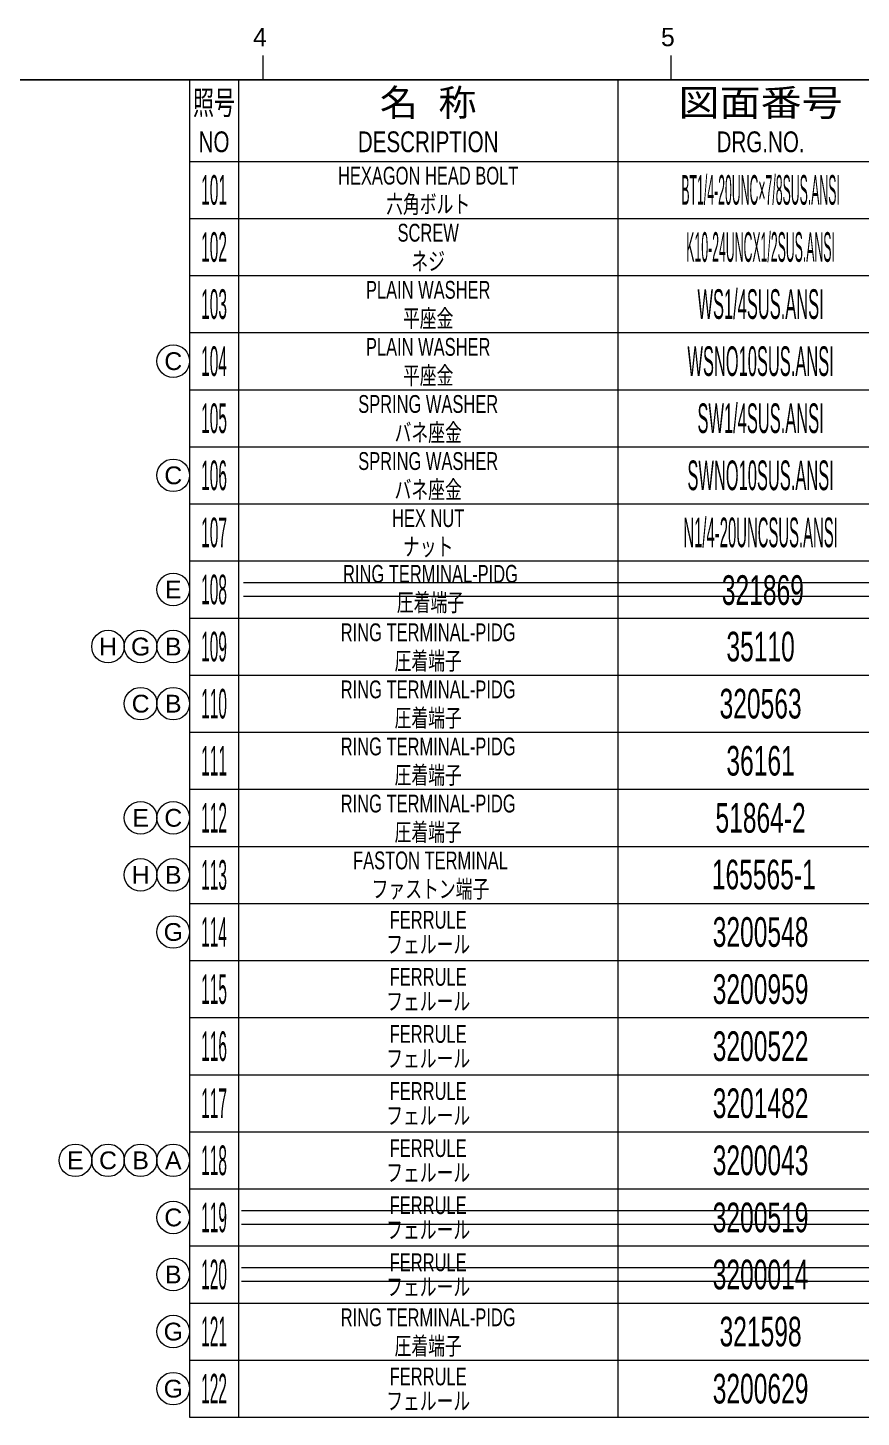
# Model space of a CAD drawing. Header units: millimetres. Extents: x 7 to 587, y 2 to 418.
# Drawn here: x 204.2 to 306.3, y 246 to 416.4 of the extents above; entities that cross this region are included whole.
import ezdxf
from ezdxf.enums import TextEntityAlignment as Align

# ---------------------------------------------------------------- set-up
doc = ezdxf.new("R2010")
doc.units = ezdxf.units.MM
for name, color, linetype in [('GR1_05', 7, 'Continuous'), ('図面枠C7M', 7, 'Continuous'), ('表題、部品表_01', 7, 'Continuous'), ('表題、部品表_02', 7, 'Continuous'), ('表題、部品表_03', 7, 'Continuous')]:
    doc.layers.add(name, color=color, linetype=linetype)
doc.styles.add('HG丸ｺﾞｼｯｸM-PRO', font='')
doc.styles.get('HG丸ｺﾞｼｯｸM-PRO').set_extended_font_data('HG丸ｺﾞｼｯｸM-PRO')

# ---------------------------------------------------------------- blocks, each defined once
blk = doc.blocks.new('BLKF023')
at = {"layer": '図面枠C7M', "color": 4, "linetype": 'Continuous', "lineweight": 13}
for p, q in [((233, 413), (233, 410)), ((283, 413), (283, 410))]:
    blk.add_line(p, q, dxfattribs=at)
at = {"layer": '図面枠C7M', "color": 2, "linetype": 'Continuous', "lineweight": 25}
blk.add_line((33, 410), (587, 410), dxfattribs=at)
at = {"layer": '図面枠C7M', "color": 4, "linetype": 'Continuous', "lineweight": 13, "style": 'HG丸ｺﾞｼｯｸM-PRO', "width": 1.003994}
for s, p in [('4', (231.79, 413.45)), ('5', (281.79, 413.45))]:
    blk.add_text(s, height=2.25, dxfattribs=at).set_placement(p, align=Align.BOTTOM_LEFT)
blk = doc.blocks.new('BLKF055')
at = {"layer": '表題、部品表_02', "color": 4, "linetype": 'Continuous', "lineweight": 13}
for p, q in [((224, 400), (224, 393)), ((224, 400), (402.5, 400)), ((230, 400), (230, 393)), ((276.5, 400), (276.5, 393)), ((311.5, 400), (311.5, 393)), ((331.5, 400), (331.5, 393)), ((337.5, 400), (337.5, 393)), ((343.5, 400), (343.5, 393)), ((349.5, 393), (349.5, 400)), ((355.5, 400), (355.5, 393)), ((363.5, 400), (363.5, 393)), ((402.5, 400), (402.5, 393)), ((224, 393), (402.5, 393))]:
    blk.add_line(p, q, dxfattribs=at)
blk = doc.blocks.new('BLKF057')
at = {"layer": '表題、部品表_02', "color": 4, "linetype": 'Continuous', "lineweight": 13}
for p, q in [((224, 393), (224, 386)), ((224, 393), (402.5, 393)), ((230, 393), (230, 386)), ((276.5, 393), (276.5, 386)), ((311.5, 393), (311.5, 386)), ((331.5, 393), (331.5, 386)), ((337.5, 393), (337.5, 386)), ((343.5, 393), (343.5, 386)), ((349.5, 386), (349.5, 393)), ((355.5, 393), (355.5, 386)), ((363.5, 393), (363.5, 386)), ((402.5, 393), (402.5, 386)), ((224, 386), (402.5, 386))]:
    blk.add_line(p, q, dxfattribs=at)
blk = doc.blocks.new('BLKF059')
at = {"layer": '表題、部品表_02', "color": 4, "linetype": 'Continuous', "lineweight": 13}
for p, q in [((224, 386), (224, 379)), ((224, 386), (402.5, 386)), ((230, 386), (230, 379)), ((276.5, 386), (276.5, 379)), ((311.5, 386), (311.5, 379)), ((331.5, 386), (331.5, 379)), ((337.5, 386), (337.5, 379)), ((343.5, 386), (343.5, 379)), ((349.5, 379), (349.5, 386)), ((355.5, 386), (355.5, 379)), ((363.5, 386), (363.5, 379)), ((402.5, 386), (402.5, 379)), ((224, 379), (402.5, 379))]:
    blk.add_line(p, q, dxfattribs=at)
blk = doc.blocks.new('BLKF061')
at = {"layer": '表題、部品表_02', "color": 4, "linetype": 'Continuous', "lineweight": 13}
for p, q in [((224, 379), (224, 372)), ((224, 379), (402.5, 379)), ((230, 379), (230, 372)), ((276.5, 379), (276.5, 372)), ((311.5, 379), (311.5, 372)), ((331.5, 379), (331.5, 372)), ((337.5, 379), (337.5, 372)), ((343.5, 379), (343.5, 372)), ((349.5, 372), (349.5, 379)), ((355.5, 379), (355.5, 372)), ((363.5, 379), (363.5, 372)), ((402.5, 379), (402.5, 372)), ((224, 372), (402.5, 372))]:
    blk.add_line(p, q, dxfattribs=at)
blk = doc.blocks.new('BLKF063')
at = {"layer": '表題、部品表_02', "color": 4, "linetype": 'Continuous', "lineweight": 13}
for p, q in [((224, 372), (224, 365)), ((224, 372), (402.5, 372)), ((230, 372), (230, 365)), ((276.5, 372), (276.5, 365)), ((311.5, 372), (311.5, 365)), ((331.5, 372), (331.5, 365)), ((337.5, 372), (337.5, 365)), ((343.5, 372), (343.5, 365)), ((349.5, 365), (349.5, 372)), ((355.5, 372), (355.5, 365)), ((363.5, 372), (363.5, 365)), ((402.5, 372), (402.5, 365)), ((224, 365), (402.5, 365))]:
    blk.add_line(p, q, dxfattribs=at)
blk = doc.blocks.new('BLKF065')
at = {"layer": '表題、部品表_02', "color": 4, "linetype": 'Continuous', "lineweight": 13}
for p, q in [((224, 365), (224, 358)), ((224, 365), (402.5, 365)), ((230, 365), (230, 358)), ((276.5, 365), (276.5, 358)), ((311.5, 365), (311.5, 358)), ((331.5, 365), (331.5, 358)), ((337.5, 365), (337.5, 358)), ((343.5, 365), (343.5, 358)), ((349.5, 358), (349.5, 365)), ((355.5, 365), (355.5, 358)), ((363.5, 365), (363.5, 358)), ((402.5, 365), (402.5, 358)), ((224, 358), (402.5, 358))]:
    blk.add_line(p, q, dxfattribs=at)
blk = doc.blocks.new('BLKF067')
at = {"layer": '表題、部品表_02', "color": 4, "linetype": 'Continuous', "lineweight": 13}
for p, q in [((224, 358), (224, 351)), ((224, 358), (402.5, 358)), ((230, 358), (230, 351)), ((276.5, 358), (276.5, 351)), ((311.5, 358), (311.5, 351)), ((331.5, 358), (331.5, 351)), ((337.5, 358), (337.5, 351)), ((343.5, 358), (343.5, 351)), ((349.5, 351), (349.5, 358)), ((355.5, 358), (355.5, 351)), ((363.5, 358), (363.5, 351)), ((402.5, 358), (402.5, 351)), ((224, 351), (402.5, 351))]:
    blk.add_line(p, q, dxfattribs=at)
blk = doc.blocks.new('BLKF073')
at = {"layer": '表題、部品表_02', "color": 4, "linetype": 'Continuous', "lineweight": 13}
for p, q in [((224, 351), (224, 344)), ((224, 351), (402.5, 351)), ((230, 351), (230, 344)), ((276.5, 351), (276.5, 344)), ((311.5, 351), (311.5, 344)), ((331.5, 351), (331.5, 344)), ((337.5, 351), (337.5, 344)), ((343.5, 351), (343.5, 344)), ((349.5, 344), (349.5, 351)), ((355.5, 351), (355.5, 344)), ((363.5, 351), (363.5, 344)), ((402.5, 351), (402.5, 344)), ((224, 344), (402.5, 344))]:
    blk.add_line(p, q, dxfattribs=at)
blk = doc.blocks.new('BLKF075')
at = {"layer": '表題、部品表_02', "color": 4, "linetype": 'Continuous', "lineweight": 13}
for p, q in [((224, 344), (224, 337)), ((224, 344), (402.5, 344)), ((230, 344), (230, 337)), ((276.5, 344), (276.5, 337)), ((311.5, 344), (311.5, 337)), ((331.5, 344), (331.5, 337)), ((337.5, 344), (337.5, 337)), ((343.5, 344), (343.5, 337)), ((349.5, 337), (349.5, 344)), ((355.5, 344), (355.5, 337)), ((363.5, 344), (363.5, 337)), ((402.5, 344), (402.5, 337)), ((224, 337), (402.5, 337))]:
    blk.add_line(p, q, dxfattribs=at)
blk = doc.blocks.new('BLKF077')
at = {"layer": '表題、部品表_02', "color": 4, "linetype": 'Continuous', "lineweight": 13}
for p, q in [((224, 337), (224, 330)), ((224, 337), (402.5, 337)), ((230, 337), (230, 330)), ((276.5, 337), (276.5, 330)), ((311.5, 337), (311.5, 330)), ((331.5, 337), (331.5, 330)), ((337.5, 337), (337.5, 330)), ((343.5, 337), (343.5, 330)), ((349.5, 330), (349.5, 337)), ((355.5, 337), (355.5, 330)), ((363.5, 337), (363.5, 330)), ((402.5, 337), (402.5, 330)), ((224, 330), (402.5, 330))]:
    blk.add_line(p, q, dxfattribs=at)
blk = doc.blocks.new('BLKF079')
at = {"layer": '表題、部品表_02', "color": 4, "linetype": 'Continuous', "lineweight": 13}
for p, q in [((224, 330), (224, 323)), ((224, 330), (402.5, 330)), ((230, 330), (230, 323)), ((276.5, 330), (276.5, 323)), ((311.5, 330), (311.5, 323)), ((331.5, 330), (331.5, 323)), ((337.5, 330), (337.5, 323)), ((343.5, 330), (343.5, 323)), ((349.5, 323), (349.5, 330)), ((355.5, 330), (355.5, 323)), ((363.5, 330), (363.5, 323)), ((402.5, 330), (402.5, 323)), ((224, 323), (402.5, 323))]:
    blk.add_line(p, q, dxfattribs=at)
blk = doc.blocks.new('BLKF081')
at = {"layer": '表題、部品表_02', "color": 4, "linetype": 'Continuous', "lineweight": 13}
for p, q in [((224, 323), (224, 316)), ((224, 323), (402.5, 323)), ((230, 323), (230, 316)), ((276.5, 323), (276.5, 316)), ((311.5, 323), (311.5, 316)), ((331.5, 323), (331.5, 316)), ((337.5, 323), (337.5, 316)), ((343.5, 323), (343.5, 316)), ((349.5, 316), (349.5, 323)), ((355.5, 323), (355.5, 316)), ((363.5, 323), (363.5, 316)), ((402.5, 323), (402.5, 316)), ((224, 316), (402.5, 316))]:
    blk.add_line(p, q, dxfattribs=at)
blk = doc.blocks.new('BLKF083')
at = {"layer": '表題、部品表_02', "color": 4, "linetype": 'Continuous', "lineweight": 13}
for p, q in [((224, 316), (224, 309)), ((224, 316), (402.5, 316)), ((230, 316), (230, 309)), ((276.5, 316), (276.5, 309)), ((311.5, 316), (311.5, 309)), ((331.5, 316), (331.5, 309)), ((337.5, 316), (337.5, 309)), ((343.5, 316), (343.5, 309)), ((349.5, 309), (349.5, 316)), ((355.5, 316), (355.5, 309)), ((363.5, 316), (363.5, 309)), ((402.5, 316), (402.5, 309)), ((224, 309), (402.5, 309))]:
    blk.add_line(p, q, dxfattribs=at)
blk = doc.blocks.new('BLKF085')
at = {"layer": '表題、部品表_02', "color": 4, "linetype": 'Continuous', "lineweight": 13}
for p, q in [((224, 309), (224, 302)), ((224, 309), (402.5, 309)), ((230, 309), (230, 302)), ((276.5, 309), (276.5, 302)), ((311.5, 309), (311.5, 302)), ((331.5, 309), (331.5, 302)), ((337.5, 309), (337.5, 302)), ((343.5, 309), (343.5, 302)), ((349.5, 302), (349.5, 309)), ((355.5, 309), (355.5, 302)), ((363.5, 309), (363.5, 302)), ((402.5, 309), (402.5, 302)), ((224, 302), (402.5, 302))]:
    blk.add_line(p, q, dxfattribs=at)
blk = doc.blocks.new('BLKF087')
at = {"layer": '表題、部品表_02', "color": 4, "linetype": 'Continuous', "lineweight": 13}
for p, q in [((224, 302), (224, 295)), ((224, 302), (402.5, 302)), ((230, 302), (230, 295)), ((276.5, 302), (276.5, 295)), ((311.5, 302), (311.5, 295)), ((331.5, 302), (331.5, 295)), ((337.5, 302), (337.5, 295)), ((343.5, 302), (343.5, 295)), ((349.5, 295), (349.5, 302)), ((355.5, 302), (355.5, 295)), ((363.5, 302), (363.5, 295)), ((402.5, 302), (402.5, 295)), ((224, 295), (402.5, 295))]:
    blk.add_line(p, q, dxfattribs=at)
blk = doc.blocks.new('BLKF089')
at = {"layer": '表題、部品表_02', "color": 4, "linetype": 'Continuous', "lineweight": 13}
for p, q in [((224, 295), (224, 288)), ((224, 295), (402.5, 295)), ((230, 295), (230, 288)), ((276.5, 295), (276.5, 288)), ((311.5, 295), (311.5, 288)), ((331.5, 295), (331.5, 288)), ((337.5, 295), (337.5, 288)), ((343.5, 295), (343.5, 288)), ((349.5, 288), (349.5, 295)), ((355.5, 295), (355.5, 288)), ((363.5, 295), (363.5, 288)), ((402.5, 295), (402.5, 288)), ((224, 288), (402.5, 288))]:
    blk.add_line(p, q, dxfattribs=at)
blk = doc.blocks.new('BLKF093')
at = {"layer": '表題、部品表_02', "color": 4, "linetype": 'Continuous', "lineweight": 13}
for p, q in [((224, 288), (224, 281)), ((224, 288), (402.5, 288)), ((230, 288), (230, 281)), ((276.5, 288), (276.5, 281)), ((311.5, 288), (311.5, 281)), ((331.5, 288), (331.5, 281)), ((337.5, 288), (337.5, 281)), ((343.5, 288), (343.5, 281)), ((349.5, 281), (349.5, 288)), ((355.5, 288), (355.5, 281)), ((363.5, 288), (363.5, 281)), ((402.5, 288), (402.5, 281)), ((224, 281), (402.5, 281))]:
    blk.add_line(p, q, dxfattribs=at)
blk = doc.blocks.new('BLKF095')
at = {"layer": '表題、部品表_02', "color": 4, "linetype": 'Continuous', "lineweight": 13}
for p, q in [((224, 281), (224, 274)), ((224, 281), (402.5, 281)), ((230, 281), (230, 274)), ((276.5, 281), (276.5, 274)), ((311.5, 281), (311.5, 274)), ((331.5, 281), (331.5, 274)), ((337.5, 281), (337.5, 274)), ((343.5, 281), (343.5, 274)), ((349.5, 274), (349.5, 281)), ((355.5, 281), (355.5, 274)), ((363.5, 281), (363.5, 274)), ((402.5, 281), (402.5, 274)), ((224, 274), (402.5, 274))]:
    blk.add_line(p, q, dxfattribs=at)
blk = doc.blocks.new('BLKF097')
at = {"layer": '表題、部品表_02', "color": 4, "linetype": 'Continuous', "lineweight": 13}
for p, q in [((224, 274), (224, 267)), ((224, 274), (402.5, 274)), ((230, 274), (230, 267)), ((276.5, 274), (276.5, 267)), ((311.5, 274), (311.5, 267)), ((331.5, 274), (331.5, 267)), ((337.5, 274), (337.5, 267)), ((343.5, 274), (343.5, 267)), ((349.5, 267), (349.5, 274)), ((355.5, 274), (355.5, 267)), ((363.5, 274), (363.5, 267)), ((402.5, 274), (402.5, 267)), ((224, 267), (402.5, 267))]:
    blk.add_line(p, q, dxfattribs=at)
blk = doc.blocks.new('BLKF099')
at = {"layer": '表題、部品表_02', "color": 4, "linetype": 'Continuous', "lineweight": 13}
for p, q in [((224, 267), (224, 260)), ((224, 267), (402.5, 267)), ((230, 267), (230, 260)), ((276.5, 267), (276.5, 260)), ((311.5, 267), (311.5, 260)), ((331.5, 267), (331.5, 260)), ((337.5, 267), (337.5, 260)), ((343.5, 267), (343.5, 260)), ((349.5, 260), (349.5, 267)), ((355.5, 267), (355.5, 260)), ((363.5, 267), (363.5, 260)), ((402.5, 267), (402.5, 260)), ((224, 260), (402.5, 260))]:
    blk.add_line(p, q, dxfattribs=at)
blk = doc.blocks.new('BLKF104')
at = {"layer": '表題、部品表_01', "color": 4, "linetype": 'Continuous', "lineweight": 13}
for p, q in [((224, 410), (224, 400)), ((224, 410), (402.5, 410)), ((230, 410), (230, 400)), ((276.5, 410), (276.5, 400)), ((311.5, 410), (311.5, 400)), ((331.5, 410), (331.5, 400)), ((355.5, 410), (355.5, 400)), ((363.5, 410), (363.5, 400)), ((402.5, 410), (402.5, 400)), ((331.5, 405), (355.5, 405)), ((337.5, 404), (337.5, 405)), ((343.5, 405), (343.5, 404)), ((349.5, 405), (349.5, 404)), ((224, 400), (402.5, 400))]:
    blk.add_line(p, q, dxfattribs=at)
at = {"layer": '表題、部品表_01', "color": 3, "linetype": 'Continuous', "lineweight": 35, "style": 'HG丸ｺﾞｼｯｸM-PRO'}
for s, height, width, p in [('照号', 2.909, 0.651535, (227, 407.2)), ('名  称', 3.273, 1.042426, (253.25, 407.2)), ('図面番号', 3.273, 1.127518, (294, 407.2)), ('材 料', 3.273, 1.042439, (321.5, 407.2)), ('一組分所要数', 2.036, 0.966638, (343.5, 408.5)), ('質量', 2.909, 0.781842, (359.5, 407.5)), ('記  事', 3.273, 1.042426, (383, 407.2)), ('PCS./SET.', 1.309, 0.862935, (344, 406)), ('NO', 2.545, 0.740841, (227, 402.4)), ('DESCRIPTION', 2.5455, 0.741365, (253.25, 402.4)), ('DRG.NO.', 2.545, 0.741189, (294, 402.4)), ('MATERIAL', 2.545, 0.594756, (321.5, 402.4)), ('WEIGHT', 1.309, 0.635507, (359.5, 402.5)), ('REMARKS', 2.545, 0.742803, (383, 402.4))]:
    blk.add_text(s, height=height, dxfattribs=dict(at, width=width)).set_placement(p, align=Align.MIDDLE_CENTER)
blk = doc.blocks.new('BLKF103')
at = {"layer": '表題、部品表_01', "color": 3, "linetype": 'Continuous', "lineweight": 13}
blk.add_blockref('BLKF104', (0, 0), dxfattribs=at)
blk = doc.blocks.new('BLKF106')
at = {"layer": 'GR1_05', "color": 4, "linetype": 'Continuous', "lineweight": 13}
blk.add_circle((222, 263.5), 2, dxfattribs=at)
at = {"layer": 'GR1_05', "color": 4, "linetype": 'Continuous', "lineweight": 13, "style": 'HG丸ｺﾞｼｯｸM-PRO', "width": 1.04272}
blk.add_text('B', height=2.18, dxfattribs=at).set_placement((222, 263.5), align=Align.MIDDLE_CENTER)
blk = doc.blocks.new('BLKF107')
at = {"layer": 'GR1_05', "color": 4, "linetype": 'Continuous', "lineweight": 13}
blk.add_circle((222, 277.5), 2, dxfattribs=at)
at = {"layer": 'GR1_05', "color": 4, "linetype": 'Continuous', "lineweight": 13, "style": 'HG丸ｺﾞｼｯｸM-PRO', "width": 1.042301}
blk.add_text('A', height=2.18, dxfattribs=at).set_placement((222, 277.5), align=Align.MIDDLE_CENTER)
blk = doc.blocks.new('BLKF108')
at = {"layer": 'GR1_05', "color": 4, "linetype": 'Continuous', "lineweight": 13}
blk.add_circle((222, 333.5), 2, dxfattribs=at)
at = {"layer": 'GR1_05', "color": 4, "linetype": 'Continuous', "lineweight": 13, "style": 'HG丸ｺﾞｼｯｸM-PRO', "width": 1.04272}
blk.add_text('B', height=2.18, dxfattribs=at).set_placement((222, 333.5), align=Align.MIDDLE_CENTER)
blk = doc.blocks.new('BLKF109')
at = {"layer": 'GR1_05', "color": 4, "linetype": 'Continuous', "lineweight": 13}
blk.add_circle((222, 312.5), 2, dxfattribs=at)
at = {"layer": 'GR1_05', "color": 4, "linetype": 'Continuous', "lineweight": 13, "style": 'HG丸ｺﾞｼｯｸM-PRO', "width": 1.04272}
blk.add_text('B', height=2.18, dxfattribs=at).set_placement((222, 312.5), align=Align.MIDDLE_CENTER)
blk = doc.blocks.new('BLKF110')
at = {"layer": 'GR1_05', "color": 4, "linetype": 'Continuous', "lineweight": 13}
blk.add_circle((218, 277.5), 2, dxfattribs=at)
at = {"layer": 'GR1_05', "color": 4, "linetype": 'Continuous', "lineweight": 13, "style": 'HG丸ｺﾞｼｯｸM-PRO', "width": 1.04272}
blk.add_text('B', height=2.18, dxfattribs=at).set_placement((218, 277.5), align=Align.MIDDLE_CENTER)
blk = doc.blocks.new('BLKF111')
at = {"layer": 'GR1_05', "color": 4, "linetype": 'Continuous', "lineweight": 13}
blk.add_circle((222, 340.5), 2, dxfattribs=at)
at = {"layer": 'GR1_05', "color": 4, "linetype": 'Continuous', "lineweight": 13, "style": 'HG丸ｺﾞｼｯｸM-PRO', "width": 1.04272}
blk.add_text('B', height=2.18, dxfattribs=at).set_placement((222, 340.5), align=Align.MIDDLE_CENTER)
blk = doc.blocks.new('BLKF112')
at = {"layer": 'GR1_05', "color": 4, "linetype": 'Continuous', "lineweight": 13}
blk.add_circle((218, 333.5), 2, dxfattribs=at)
at = {"layer": 'GR1_05', "color": 4, "linetype": 'Continuous', "lineweight": 13, "style": 'HG丸ｺﾞｼｯｸM-PRO', "width": 1.042931}
blk.add_text('C', height=2.18, dxfattribs=at).set_placement((218, 333.5), align=Align.MIDDLE_CENTER)
blk = doc.blocks.new('BLKF113')
at = {"layer": 'GR1_05', "color": 4, "linetype": 'Continuous', "lineweight": 13}
blk.add_circle((222, 319.5), 2, dxfattribs=at)
at = {"layer": 'GR1_05', "color": 4, "linetype": 'Continuous', "lineweight": 13, "style": 'HG丸ｺﾞｼｯｸM-PRO', "width": 1.042931}
blk.add_text('C', height=2.18, dxfattribs=at).set_placement((222, 319.5), align=Align.MIDDLE_CENTER)
blk = doc.blocks.new('BLKF120')
at = {"layer": 'GR1_05', "color": 4, "linetype": 'Continuous', "lineweight": 13}
blk.add_circle((222, 270.5), 2, dxfattribs=at)
at = {"layer": 'GR1_05', "color": 4, "linetype": 'Continuous', "lineweight": 13, "style": 'HG丸ｺﾞｼｯｸM-PRO', "width": 1.042931}
blk.add_text('C', height=2.18, dxfattribs=at).set_placement((222, 270.5), align=Align.MIDDLE_CENTER)
blk = doc.blocks.new('BLKF121')
at = {"layer": 'GR1_05', "color": 4, "linetype": 'Continuous', "lineweight": 13}
blk.add_circle((214, 277.5), 2, dxfattribs=at)
at = {"layer": 'GR1_05', "color": 4, "linetype": 'Continuous', "lineweight": 13, "style": 'HG丸ｺﾞｼｯｸM-PRO', "width": 1.042931}
blk.add_text('C', height=2.18, dxfattribs=at).set_placement((214, 277.5), align=Align.MIDDLE_CENTER)
blk = doc.blocks.new('BLKF122')
at = {"layer": 'GR1_05', "color": 4, "linetype": 'Continuous', "lineweight": 13}
blk.add_circle((222, 375.5), 2, dxfattribs=at)
at = {"layer": 'GR1_05', "color": 4, "linetype": 'Continuous', "lineweight": 13, "style": 'HG丸ｺﾞｼｯｸM-PRO', "width": 1.042931}
blk.add_text('C', height=2.18, dxfattribs=at).set_placement((222, 375.5), align=Align.MIDDLE_CENTER)
blk = doc.blocks.new('BLKF123')
at = {"layer": 'GR1_05', "color": 4, "linetype": 'Continuous', "lineweight": 13}
blk.add_circle((222, 361.5), 2, dxfattribs=at)
at = {"layer": 'GR1_05', "color": 4, "linetype": 'Continuous', "lineweight": 13, "style": 'HG丸ｺﾞｼｯｸM-PRO', "width": 1.042931}
blk.add_text('C', height=2.18, dxfattribs=at).set_placement((222, 361.5), align=Align.MIDDLE_CENTER)
blk = doc.blocks.new('BLKF148')
at = {"layer": 'GR1_05', "color": 4, "linetype": 'Continuous', "lineweight": 13}
blk.add_circle((222, 347.5), 2, dxfattribs=at)
at = {"layer": 'GR1_05', "color": 4, "linetype": 'Continuous', "lineweight": 13, "style": 'HG丸ｺﾞｼｯｸM-PRO', "width": 1.04259}
blk.add_text('E', height=2.18, dxfattribs=at).set_placement((222, 347.5), align=Align.MIDDLE_CENTER)
blk = doc.blocks.new('BLKF151')
at = {"layer": 'GR1_05', "color": 4, "linetype": 'Continuous', "lineweight": 13}
blk.add_circle((210, 277.5), 2, dxfattribs=at)
at = {"layer": 'GR1_05', "color": 4, "linetype": 'Continuous', "lineweight": 13, "style": 'HG丸ｺﾞｼｯｸM-PRO', "width": 1.04259}
blk.add_text('E', height=2.18, dxfattribs=at).set_placement((210, 277.5), align=Align.MIDDLE_CENTER)
blk = doc.blocks.new('BLKF152')
at = {"layer": 'GR1_05', "color": 4, "linetype": 'Continuous', "lineweight": 13}
blk.add_circle((218, 319.5), 2, dxfattribs=at)
at = {"layer": 'GR1_05', "color": 4, "linetype": 'Continuous', "lineweight": 13, "style": 'HG丸ｺﾞｼｯｸM-PRO', "width": 1.04259}
blk.add_text('E', height=2.18, dxfattribs=at).set_placement((218, 319.5), align=Align.MIDDLE_CENTER)
blk = doc.blocks.new('BLKF165')
at = {"layer": '表題、部品表_02', "color": 4, "linetype": 'Continuous', "lineweight": 13}
for p, q in [((224, 260), (224, 253)), ((224, 260), (402.5, 260)), ((230, 260), (230, 253)), ((276.5, 260), (276.5, 253)), ((311.5, 260), (311.5, 253)), ((331.5, 260), (331.5, 253)), ((337.5, 260), (337.5, 253)), ((343.5, 260), (343.5, 253)), ((349.5, 253), (349.5, 260)), ((355.5, 260), (355.5, 253)), ((363.5, 260), (363.5, 253)), ((402.5, 260), (402.5, 253)), ((224, 253), (402.5, 253))]:
    blk.add_line(p, q, dxfattribs=at)
blk = doc.blocks.new('BLKF166')
at = {"layer": '表題、部品表_02', "color": 4, "linetype": 'Continuous', "lineweight": 13}
for p, q in [((224, 253), (224, 246)), ((224, 253), (402.5, 253)), ((230, 253), (230, 246)), ((276.5, 253), (276.5, 246)), ((311.5, 253), (311.5, 246)), ((331.5, 253), (331.5, 246)), ((337.5, 253), (337.5, 246)), ((343.5, 253), (343.5, 246)), ((349.5, 246), (349.5, 253)), ((355.5, 253), (355.5, 246)), ((363.5, 253), (363.5, 246)), ((402.5, 253), (402.5, 246)), ((224, 246), (402.5, 246))]:
    blk.add_line(p, q, dxfattribs=at)
blk = doc.blocks.new('BLKF169')
at = {"layer": 'GR1_05', "color": 4, "linetype": 'Continuous', "lineweight": 13}
blk.add_circle((222, 249.5), 2, dxfattribs=at)
at = {"layer": 'GR1_05', "color": 4, "linetype": 'Continuous', "lineweight": 13, "style": 'HG丸ｺﾞｼｯｸM-PRO', "width": 1.042883}
blk.add_text('G', height=2.18, dxfattribs=at).set_placement((222, 249.5), align=Align.MIDDLE_CENTER)
blk = doc.blocks.new('BLKF170')
at = {"layer": 'GR1_05', "color": 4, "linetype": 'Continuous', "lineweight": 13}
blk.add_circle((222, 256.5), 2, dxfattribs=at)
at = {"layer": 'GR1_05', "color": 4, "linetype": 'Continuous', "lineweight": 13, "style": 'HG丸ｺﾞｼｯｸM-PRO', "width": 1.042883}
blk.add_text('G', height=2.18, dxfattribs=at).set_placement((222, 256.5), align=Align.MIDDLE_CENTER)
blk = doc.blocks.new('BLKF171')
at = {"layer": 'GR1_05', "color": 4, "linetype": 'Continuous', "lineweight": 13}
blk.add_circle((218, 340.5), 2, dxfattribs=at)
at = {"layer": 'GR1_05', "color": 4, "linetype": 'Continuous', "lineweight": 13, "style": 'HG丸ｺﾞｼｯｸM-PRO', "width": 1.042883}
blk.add_text('G', height=2.18, dxfattribs=at).set_placement((218, 340.5), align=Align.MIDDLE_CENTER)
blk = doc.blocks.new('BLKF172')
at = {"layer": 'GR1_05', "color": 4, "linetype": 'Continuous', "lineweight": 13}
blk.add_circle((222, 305.5), 2, dxfattribs=at)
at = {"layer": 'GR1_05', "color": 4, "linetype": 'Continuous', "lineweight": 13, "style": 'HG丸ｺﾞｼｯｸM-PRO', "width": 1.042883}
blk.add_text('G', height=2.18, dxfattribs=at).set_placement((222, 305.5), align=Align.MIDDLE_CENTER)
blk = doc.blocks.new('BLKF175')
at = {"layer": 'GR1_05', "color": 4, "linetype": 'Continuous', "lineweight": 13}
blk.add_circle((214, 340.5), 2, dxfattribs=at)
at = {"layer": 'GR1_05', "color": 4, "linetype": 'Continuous', "lineweight": 13, "style": 'HG丸ｺﾞｼｯｸM-PRO', "width": 1.042153}
blk.add_text('H', height=2.18, dxfattribs=at).set_placement((214, 340.5), align=Align.MIDDLE_CENTER)
blk = doc.blocks.new('BLKF176')
at = {"layer": 'GR1_05', "color": 4, "linetype": 'Continuous', "lineweight": 13}
blk.add_circle((218, 312.5), 2, dxfattribs=at)
at = {"layer": 'GR1_05', "color": 4, "linetype": 'Continuous', "lineweight": 13, "style": 'HG丸ｺﾞｼｯｸM-PRO', "width": 1.042153}
blk.add_text('H', height=2.18, dxfattribs=at).set_placement((218, 312.5), align=Align.MIDDLE_CENTER)

msp = doc.modelspace()

# ---------------------------------------------------------------- linework, layer by layer
at = {"layer": 'GR1_05', "color": 2, "linetype": 'Continuous', "lineweight": 13}
for p, q in [((230.59, 348.35), (402.15, 348.35)), ((230.59, 346.68), (402.15, 346.68)), ((230.37, 271.35), (402.15, 271.35)), ((230.37, 269.68), (402.15, 269.68)), ((230.37, 264.35), (402.15, 264.35)), ((230.37, 262.68), (402.15, 262.68))]:
    msp.add_line(p, q, dxfattribs=at)

# ---------------------------------------------------------------- block references
at = {"layer": 'GR1_05', "color": 4, "linetype": 'Continuous', "lineweight": 13}
for name in ['BLKF122', 'BLKF123', 'BLKF148', 'BLKF175', 'BLKF171', 'BLKF111', 'BLKF112', 'BLKF108', 'BLKF152', 'BLKF113', 'BLKF176', 'BLKF109', 'BLKF172', 'BLKF151', 'BLKF121', 'BLKF110', 'BLKF107', 'BLKF120', 'BLKF106', 'BLKF170', 'BLKF169']:
    msp.add_blockref(name, (0, 0), dxfattribs=at)
at = {"layer": '図面枠C7M', "color": 4, "linetype": 'Continuous', "lineweight": 13}
msp.add_blockref('BLKF023', (0, 0), dxfattribs=at)
at = {"layer": '表題、部品表_01', "color": 3, "linetype": 'Continuous', "lineweight": 13}
msp.add_blockref('BLKF103', (0, 0), dxfattribs=at)
at = {"layer": '表題、部品表_02', "color": 4, "linetype": 'Continuous', "lineweight": 13}
for name in ['BLKF055', 'BLKF057', 'BLKF059', 'BLKF061', 'BLKF063', 'BLKF065', 'BLKF067', 'BLKF073', 'BLKF075', 'BLKF077', 'BLKF079', 'BLKF081', 'BLKF083', 'BLKF085', 'BLKF087', 'BLKF089', 'BLKF093', 'BLKF095', 'BLKF097', 'BLKF099', 'BLKF165', 'BLKF166']:
    msp.add_blockref(name, (0, 0), dxfattribs=at)

# ---------------------------------------------------------------- texts
at = {"layer": 'GR1_05', "color": 3, "linetype": 'Continuous', "lineweight": 35, "style": 'HG丸ｺﾞｼｯｸM-PRO'}
for s, height, width, p in [('RING TERMINAL-PIDG', 2.1818, 0.692588, (253.53, 349.42)), ('321869', 3.636, 0.619953, (294.28, 347.43)), ('圧着端子', 2.182, 0.692256, (253.53, 345.92)), ('FERRULE', 2.182, 0.691911, (253.25, 272)), ('3200519', 3.636, 0.619953, (294, 270.5)), ('フェルール', 2.182, 0.692256, (253.25, 269)), ('FERRULE', 2.182, 0.691911, (253.25, 265)), ('3200014', 3.636, 0.619953, (294, 263.5)), ('フェルール', 2.182, 0.692256, (253.25, 262))]:
    msp.add_text(s, height=height, dxfattribs=dict(at, width=width)).set_placement(p, align=Align.MIDDLE_CENTER)
at = {"layer": '表題、部品表_03', "color": 3, "linetype": 'Continuous', "lineweight": 35, "style": 'HG丸ｺﾞｼｯｸM-PRO'}
for s, height, width, p in [('HEXAGON HEAD BOLT', 2.1818, 0.692201, (253.25, 398.25)), ('101', 3.636, 0.389528, (227, 396.5)), ('BT1/4-20UNC×7/8SUS.ANSI', 3.6364, 0.309159, (294, 396.5)), ('六角ボルト', 2.182, 0.692256, (253.25, 394.75)), ('SCREW', 2.182, 0.691866, (253.25, 391.25)), ('102', 3.636, 0.389528, (227, 389.5)), ('K10-24UNCX1/2SUS.ANSI', 3.6364, 0.309138, (294, 389.5)), ('ネジ', 2.182, 0.692256, (253.25, 387.75)), ('PLAIN WASHER', 2.1818, 0.691933, (253.25, 384.25)), ('103', 3.636, 0.389528, (227, 382.5)), ('WS1/4SUS.ANSI', 3.6364, 0.414964, (294, 382.5)), ('平座金', 2.182, 0.692256, (253.25, 380.75)), ('PLAIN WASHER', 2.1818, 0.691933, (253.25, 377.25)), ('104', 3.636, 0.389528, (227, 375.5)), ('WSNO10SUS.ANSI', 3.6364, 0.414945, (294, 375.5)), ('平座金', 2.182, 0.692256, (253.25, 373.75)), ('105', 3.636, 0.389528, (227, 368.5)), ('SPRING WASHER', 2.1818, 0.691599, (253.25, 370.25)), ('SW1/4SUS.ANSI', 3.6364, 0.414964, (294, 368.5)), ('バネ座金', 2.182, 0.692256, (253.25, 366.75)), ('106', 3.636, 0.389528, (227, 361.5)), ('SPRING WASHER', 2.1818, 0.691599, (253.25, 363.25)), ('SWNO10SUS.ANSI', 3.6364, 0.414945, (294, 361.5)), ('バネ座金', 2.182, 0.692256, (253.25, 359.75)), ('107', 3.636, 0.389528, (227, 354.5)), ('HEX NUT', 2.182, 0.692138, (253.25, 356.25)), ('N1/4-20UNCSUS.ANSI', 3.6364, 0.374588, (294, 354.5)), ('ナット', 2.182, 0.692256, (253.25, 352.75)), ('108', 3.636, 0.389528, (227, 347.5)), ('RING TERMINAL-PIDG', 2.1818, 0.692588, (253.25, 342.25)), ('109', 3.636, 0.389528, (227, 340.5)), ('35110', 3.636, 0.619953, (294, 340.5)), ('圧着端子', 2.182, 0.692256, (253.25, 338.75)), ('RING TERMINAL-PIDG', 2.1818, 0.692588, (253.25, 335.25)), ('110', 3.636, 0.389528, (227, 333.5)), ('320563', 3.636, 0.619953, (294, 333.5)), ('圧着端子', 2.182, 0.692256, (253.25, 331.75)), ('RING TERMINAL-PIDG', 2.1818, 0.692588, (253.25, 328.25)), ('111', 3.636, 0.389528, (227, 326.5)), ('36161', 3.636, 0.619953, (294, 326.5)), ('圧着端子', 2.182, 0.692256, (253.25, 324.75)), ('RING TERMINAL-PIDG', 2.1818, 0.692588, (253.25, 321.25)), ('112', 3.636, 0.389528, (227, 319.5)), ('51864-2', 3.636, 0.619805, (294, 319.5)), ('圧着端子', 2.182, 0.692256, (253.25, 317.75)), ('FASTON TERMINAL', 2.1818, 0.692593, (253.53, 314.28)), ('113', 3.636, 0.389528, (227, 312.5)), ('165565-1', 3.636, 0.619824, (294.39, 312.55)), ('ファストン端子', 2.182, 0.692256, (253.53, 310.78)), ('114', 3.636, 0.389528, (227, 305.5)), ('FERRULE', 2.182, 0.691911, (253.25, 307)), ('3200548', 3.636, 0.619953, (294, 305.5)), ('フェルール', 2.182, 0.692256, (253.25, 304)), ('115', 3.636, 0.389528, (227, 298.5)), ('FERRULE', 2.182, 0.691911, (253.25, 300)), ('3200959', 3.636, 0.619953, (294, 298.5)), ('フェルール', 2.182, 0.692256, (253.25, 297)), ('116', 3.636, 0.389528, (227, 291.5)), ('FERRULE', 2.182, 0.691911, (253.25, 293)), ('3200522', 3.636, 0.619953, (294, 291.5)), ('フェルール', 2.182, 0.692256, (253.25, 290)), ('117', 3.636, 0.389528, (227, 284.5)), ('FERRULE', 2.182, 0.691911, (253.25, 286)), ('3201482', 3.636, 0.619953, (294, 284.5)), ('フェルール', 2.182, 0.692256, (253.25, 283)), ('FERRULE', 2.182, 0.691911, (253.25, 279)), ('118', 3.636, 0.389528, (227, 277.5)), ('3200043', 3.636, 0.619953, (294, 277.5)), ('フェルール', 2.182, 0.692256, (253.25, 276)), ('119', 3.636, 0.389528, (227, 270.5)), ('120', 3.636, 0.389528, (227, 263.5)), ('RING TERMINAL-PIDG', 2.1818, 0.692588, (253.25, 258.25)), ('121', 3.636, 0.389528, (227, 256.5)), ('321598', 3.636, 0.619953, (294, 256.5)), ('圧着端子', 2.182, 0.692256, (253.25, 254.75)), ('122', 3.636, 0.389528, (227, 249.5)), ('FERRULE', 2.182, 0.691911, (253.25, 251)), ('3200629', 3.636, 0.619953, (294, 249.5)), ('フェルール', 2.182, 0.692256, (253.25, 248))]:
    msp.add_text(s, height=height, dxfattribs=dict(at, width=width)).set_placement(p, align=Align.MIDDLE_CENTER)

doc.saveas('drawing.dxf')
